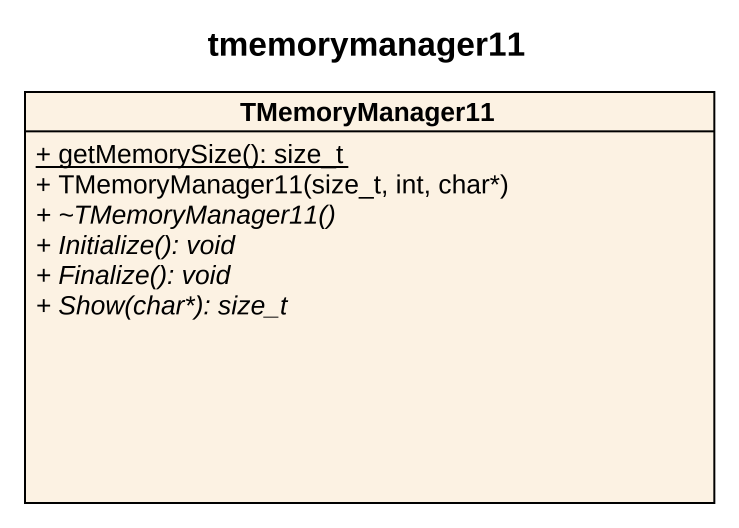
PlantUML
@startuml
title tmemorymanager11
hide circle
hide empty members
skinparam classAttributeIconSize 0
class TMemoryManager11 {
  {static} + getMemorySize(): size_t
  + TMemoryManager11(size_t, int, char*)
  {abstract} + ~TMemoryManager11()
  {abstract} + Initialize(): void
  {abstract} + Finalize(): void
  {abstract} + Show(char*): size_t
}
@enduml
